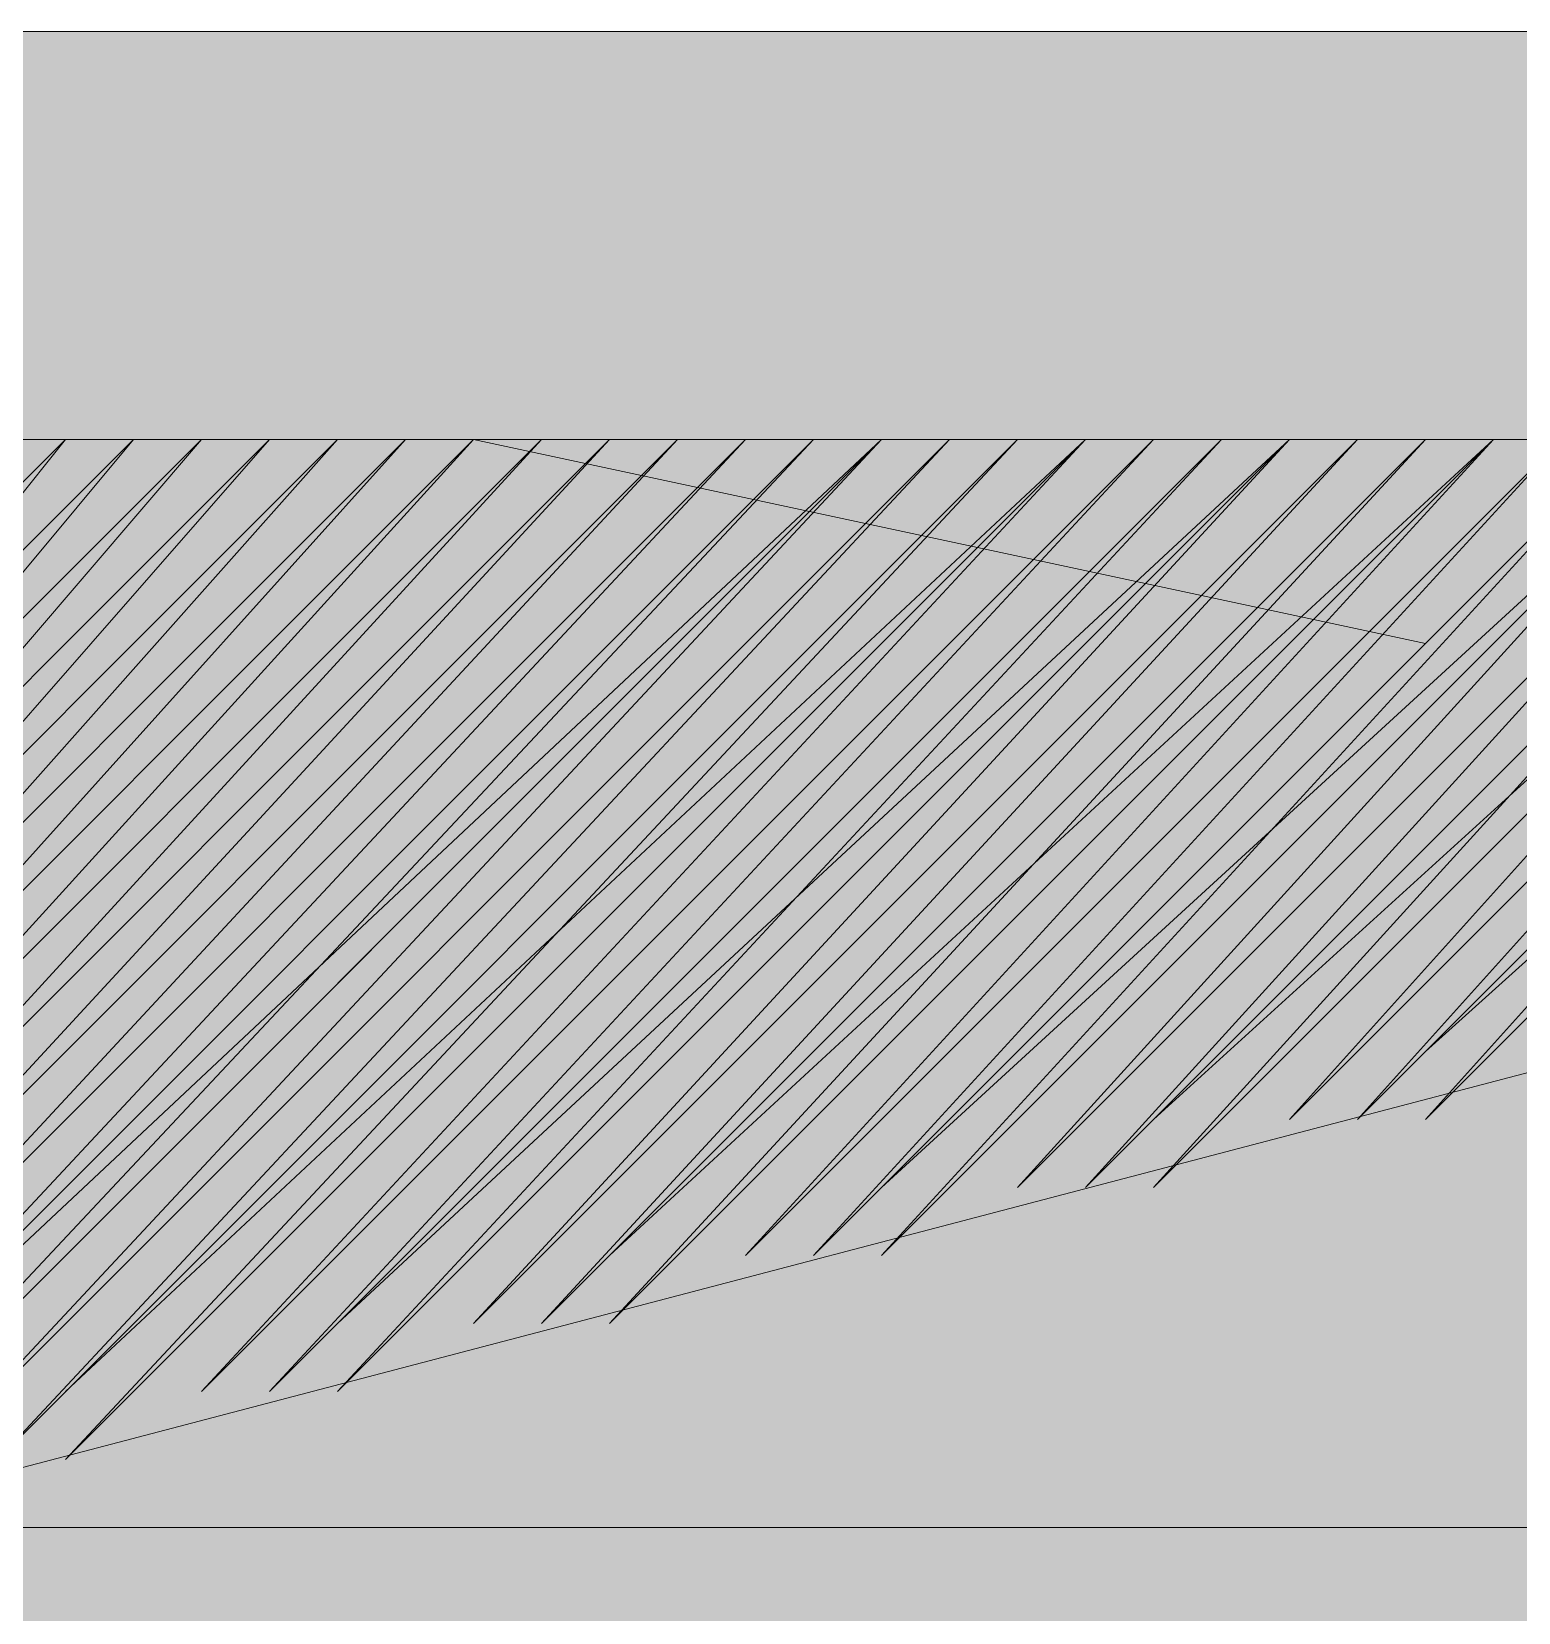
# Model space of a CAD drawing. Header units: millimetres. Extents: x -59 to 47, y 152 to 919.
# Drawn here: x -7.5433 to -7.3238, y 571.8512 to 572.0846 of the extents above; entities that cross this region are included whole.
import ezdxf

# ---------------------------------------------------------------- set-up
doc = ezdxf.new("R2010")
doc.units = ezdxf.units.MM
for name, color, linetype in [('PDF_014407$BL', 7, 'Continuous'), ('PDF_014407$EQ', 7, 'Continuous'), ('PDF_014407$WA', 7, 'Continuous')]:
    doc.layers.add(name, color=color, linetype=linetype)
doc.layers.add('PDF_014407$HL-TMP', color=7, linetype='Continuous', true_color=0x800000)

msp = doc.modelspace()

# ---------------------------------------------------------------- linework, layer by layer
at = {"layer": 'PDF_014407$BL', "lineweight": 9}
msp.add_lwpolyline([(-7.47808, 572.02437), (-7.33754, 571.99426)], dxfattribs=at)
at = {"layer": 'PDF_014407$EQ', "lineweight": 9}
for points in [[(-7.57846, 571.98422), (-7.53831, 572.02437), (-7.57846, 571.98422), (-7.53831, 572.02437), (-7.57846, 571.98422), (-7.53831, 572.02437), (-7.57846, 571.98422), (-7.53831, 572.02437), (-7.57846, 571.98422), (-7.53831, 572.02437), (-7.57846, 571.98422), (-7.53831, 572.02437), (-7.57846, 571.98422), (-7.53831, 572.02437), (-7.57846, 571.98422), (-7.53831, 572.02437), (-7.57846, 571.98422), (-7.53831, 572.02437), (-7.57846, 571.98422), (-7.53831, 572.02437), (-7.57846, 571.98422), (-7.53831, 572.02437), (-7.57846, 571.98422), (-7.53831, 572.02437), (-7.57846, 571.98422), (-7.53831, 572.02437), (-7.57846, 571.98422), (-7.53831, 572.02437), (-7.57846, 571.98422), (-7.53831, 572.02437), (-7.57846, 571.98422), (-7.53831, 572.02437), (-7.57846, 571.98422), (-7.53831, 572.02437), (-7.57846, 571.98422), (-7.53831, 572.02437), (-7.57846, 571.98422), (-7.53831, 572.02437), (-7.57846, 571.98422), (-7.53831, 572.02437), (-7.57846, 571.98422), (-7.53831, 572.02437), (-7.57846, 571.98422), (-7.53831, 572.02437), (-7.57846, 571.98422), (-7.53831, 572.02437), (-7.57846, 571.97418), (-7.53831, 572.02437), (-7.57846, 571.97418), (-7.53831, 572.02437), (-7.57846, 571.97418), (-7.53831, 572.02437), (-7.57846, 571.97418), (-7.53831, 572.02437), (-7.57846, 571.97418), (-7.53831, 572.02437), (-7.57846, 571.97418), (-7.52827, 572.02437), (-7.57846, 571.97418), (-7.52827, 572.02437), (-7.57846, 571.97418), (-7.52827, 572.02437), (-7.57846, 571.97418), (-7.52827, 572.02437), (-7.57846, 571.97418), (-7.52827, 572.02437), (-7.57846, 571.97418), (-7.52827, 572.02437), (-7.57846, 571.97418), (-7.52827, 572.02437), (-7.57846, 571.97418), (-7.52827, 572.02437), (-7.57846, 571.97418), (-7.52827, 572.02437), (-7.57846, 571.97418), (-7.52827, 572.02437), (-7.57846, 571.97418), (-7.52827, 572.02437), (-7.57846, 571.97418), (-7.52827, 572.02437), (-7.57846, 571.97418), (-7.52827, 572.02437), (-7.57846, 571.97418), (-7.52827, 572.02437), (-7.57846, 571.97418), (-7.52827, 572.02437), (-7.57846, 571.97418), (-7.52827, 572.02437), (-7.57846, 571.97418), (-7.52827, 572.02437), (-7.57846, 571.97418), (-7.52827, 572.02437), (-7.57846, 571.97418), (-7.52827, 572.02437), (-7.57846, 571.97418), (-7.52827, 572.02437), (-7.57846, 571.97418), (-7.52827, 572.02437), (-7.57846, 571.97418), (-7.52827, 572.02437), (-7.57846, 571.97418), (-7.52827, 572.02437), (-7.57846, 571.96414), (-7.52827, 572.02437), (-7.57846, 571.96414), (-7.52827, 572.02437), (-7.57846, 571.96414), (-7.52827, 572.02437), (-7.57846, 571.96414), (-7.52827, 572.02437), (-7.57846, 571.96414), (-7.52827, 572.02437), (-7.57846, 571.96414), (-7.51823, 572.02437), (-7.57846, 571.96414), (-7.51823, 572.02437), (-7.57846, 571.96414), (-7.51823, 572.02437), (-7.57846, 571.96414), (-7.51823, 572.02437), (-7.57846, 571.96414), (-7.51823, 572.02437), (-7.57846, 571.96414), (-7.51823, 572.02437), (-7.57846, 571.96414), (-7.51823, 572.02437), (-7.57846, 571.96414), (-7.51823, 572.02437), (-7.57846, 571.96414), (-7.51823, 572.02437), (-7.57846, 571.96414), (-7.51823, 572.02437), (-7.57846, 571.96414), (-7.51823, 572.02437), (-7.57846, 571.96414), (-7.51823, 572.02437), (-7.57846, 571.96414), (-7.51823, 572.02437), (-7.57846, 571.96414), (-7.51823, 572.02437), (-7.57846, 571.96414), (-7.51823, 572.02437), (-7.57846, 571.96414), (-7.51823, 572.02437), (-7.57846, 571.96414), (-7.51823, 572.02437), (-7.57846, 571.96414), (-7.51823, 572.02437), (-7.57846, 571.96414), (-7.51823, 572.02437), (-7.57846, 571.96414), (-7.51823, 572.02437), (-7.57846, 571.96414), (-7.51823, 572.02437), (-7.57846, 571.96414), (-7.51823, 572.02437), (-7.57846, 571.96414), (-7.51823, 572.02437), (-7.57846, 571.9541), (-7.51823, 572.02437), (-7.57846, 571.9541), (-7.51823, 572.02437), (-7.57846, 571.9541), (-7.51823, 572.02437), (-7.57846, 571.9541), (-7.51823, 572.02437), (-7.57846, 571.9541), (-7.51823, 572.02437), (-7.57846, 571.9541), (-7.50819, 572.02437), (-7.57846, 571.9541), (-7.50819, 572.02437), (-7.57846, 571.9541), (-7.50819, 572.02437), (-7.57846, 571.9541), (-7.50819, 572.02437), (-7.57846, 571.9541), (-7.50819, 572.02437), (-7.57846, 571.9541), (-7.50819, 572.02437), (-7.57846, 571.9541), (-7.50819, 572.02437), (-7.57846, 571.9541), (-7.50819, 572.02437), (-7.57846, 571.9541), (-7.50819, 572.02437), (-7.57846, 571.9541), (-7.50819, 572.02437), (-7.57846, 571.9541), (-7.50819, 572.02437), (-7.57846, 571.9541), (-7.50819, 572.02437), (-7.57846, 571.9541), (-7.50819, 572.02437), (-7.57846, 571.9541), (-7.50819, 572.02437), (-7.57846, 571.9541), (-7.50819, 572.02437), (-7.57846, 571.9541), (-7.50819, 572.02437), (-7.57846, 571.9541), (-7.50819, 572.02437), (-7.57846, 571.9541), (-7.50819, 572.02437), (-7.57846, 571.9541), (-7.50819, 572.02437), (-7.57846, 571.9541), (-7.50819, 572.02437), (-7.57846, 571.9541), (-7.50819, 572.02437), (-7.57846, 571.9541), (-7.50819, 572.02437), (-7.57846, 571.9541), (-7.50819, 572.02437), (-7.57846, 571.94406), (-7.50819, 572.02437), (-7.57846, 571.94406), (-7.50819, 572.02437), (-7.57846, 571.94406), (-7.50819, 572.02437), (-7.57846, 571.94406), (-7.50819, 572.02437), (-7.57846, 571.94406), (-7.50819, 572.02437), (-7.57846, 571.94406), (-7.49815, 572.02437), (-7.57846, 571.94406), (-7.49815, 572.02437), (-7.57846, 571.94406), (-7.49815, 572.02437), (-7.57846, 571.94406), (-7.49815, 572.02437), (-7.57846, 571.94406), (-7.49815, 572.02437), (-7.57846, 571.94406), (-7.49815, 572.02437), (-7.57846, 571.94406), (-7.49815, 572.02437), (-7.57846, 571.94406), (-7.49815, 572.02437), (-7.57846, 571.94406), (-7.49815, 572.02437), (-7.57846, 571.94406), (-7.49815, 572.02437), (-7.57846, 571.93402), (-7.49815, 572.02437), (-7.57846, 571.93402), (-7.49815, 572.02437), (-7.57846, 571.93402), (-7.49815, 572.02437), (-7.57846, 571.93402), (-7.49815, 572.02437), (-7.57846, 571.93402), (-7.49815, 572.02437), (-7.57846, 571.93402), (-7.48811, 572.02437), (-7.57846, 571.93402), (-7.48811, 572.02437), (-7.57846, 571.93402), (-7.48811, 572.02437), (-7.57846, 571.93402), (-7.48811, 572.02437), (-7.57846, 571.93402), (-7.48811, 572.02437), (-7.57846, 571.93402), (-7.48811, 572.02437), (-7.57846, 571.93402), (-7.48811, 572.02437), (-7.57846, 571.93402), (-7.48811, 572.02437), (-7.57846, 571.93402), (-7.48811, 572.02437), (-7.57846, 571.93402), (-7.48811, 572.02437), (-7.57846, 571.93402), (-7.48811, 572.02437), (-7.57846, 571.93402), (-7.48811, 572.02437), (-7.57846, 571.93402), (-7.48811, 572.02437), (-7.57846, 571.93402), (-7.48811, 572.02437), (-7.57846, 571.93402), (-7.48811, 572.02437), (-7.57846, 571.93402), (-7.48811, 572.02437), (-7.57846, 571.93402), (-7.48811, 572.02437), (-7.57846, 571.93402), (-7.48811, 572.02437), (-7.57846, 571.93402), (-7.48811, 572.02437), (-7.57846, 571.93402), (-7.48811, 572.02437), (-7.57846, 571.93402), (-7.48811, 572.02437), (-7.57846, 571.93402), (-7.48811, 572.02437), (-7.57846, 571.93402), (-7.48811, 572.02437), (-7.57846, 571.92399), (-7.48811, 572.02437), (-7.57846, 571.92399), (-7.48811, 572.02437), (-7.57846, 571.92399), (-7.48811, 572.02437), (-7.57846, 571.92399), (-7.48811, 572.02437), (-7.57846, 571.92399), (-7.48811, 572.02437), (-7.57846, 571.92399), (-7.47808, 572.02437), (-7.57846, 571.92399), (-7.47808, 572.02437), (-7.57846, 571.92399), (-7.47808, 572.02437), (-7.57846, 571.92399), (-7.47808, 572.02437), (-7.57846, 571.92399), (-7.47808, 572.02437), (-7.57846, 571.92399), (-7.47808, 572.02437), (-7.57846, 571.92399), (-7.47808, 572.02437), (-7.57846, 571.92399), (-7.47808, 572.02437), (-7.57846, 571.92399), (-7.47808, 572.02437), (-7.57846, 571.92399), (-7.47808, 572.02437), (-7.57846, 571.92399), (-7.47808, 572.02437), (-7.57846, 571.92399), (-7.47808, 572.02437), (-7.57846, 571.92399), (-7.47808, 572.02437), (-7.57846, 571.92399), (-7.47808, 572.02437), (-7.57846, 571.92399), (-7.47808, 572.02437), (-7.57846, 571.92399), (-7.47808, 572.02437), (-7.57846, 571.92399), (-7.47808, 572.02437), (-7.57846, 571.92399), (-7.47808, 572.02437), (-7.57846, 571.92399), (-7.47808, 572.02437), (-7.57846, 571.92399), (-7.47808, 572.02437), (-7.57846, 571.92399), (-7.47808, 572.02437), (-7.57846, 571.92399), (-7.47808, 572.02437), (-7.57846, 571.92399), (-7.47808, 572.02437), (-7.57846, 571.91395), (-7.47808, 572.02437), (-7.57846, 571.91395), (-7.47808, 572.02437), (-7.57846, 571.91395), (-7.47808, 572.02437), (-7.57846, 571.91395), (-7.47808, 572.02437), (-7.57846, 571.91395), (-7.47808, 572.02437), (-7.57846, 571.91395), (-7.46804, 572.02437), (-7.57846, 571.91395), (-7.46804, 572.02437), (-7.57846, 571.91395), (-7.46804, 572.02437), (-7.57846, 571.91395), (-7.46804, 572.02437), (-7.57846, 571.91395), (-7.46804, 572.02437), (-7.57846, 571.91395), (-7.46804, 572.02437), (-7.57846, 571.91395), (-7.46804, 572.02437), (-7.57846, 571.91395), (-7.46804, 572.02437), (-7.57846, 571.91395), (-7.46804, 572.02437), (-7.57846, 571.91395), (-7.46804, 572.02437), (-7.57846, 571.91395), (-7.46804, 572.02437), (-7.57846, 571.91395), (-7.46804, 572.02437), (-7.57846, 571.91395), (-7.46804, 572.02437), (-7.57846, 571.91395), (-7.46804, 572.02437), (-7.57846, 571.91395), (-7.46804, 572.02437), (-7.57846, 571.91395), (-7.46804, 572.02437), (-7.57846, 571.91395), (-7.46804, 572.02437), (-7.57846, 571.91395), (-7.46804, 572.02437), (-7.57846, 571.91395), (-7.46804, 572.02437), (-7.57846, 571.91395), (-7.46804, 572.02437), (-7.57846, 571.91395), (-7.46804, 572.02437), (-7.57846, 571.91395), (-7.46804, 572.02437), (-7.57846, 571.91395), (-7.46804, 572.02437), (-7.57846, 571.90391), (-7.46804, 572.02437), (-7.57846, 571.90391), (-7.46804, 572.02437), (-7.57846, 571.90391), (-7.46804, 572.02437), (-7.57846, 571.90391), (-7.46804, 572.02437), (-7.57846, 571.90391), (-7.46804, 572.02437), (-7.57846, 571.90391), (-7.458, 572.02437), (-7.57846, 571.90391), (-7.458, 572.02437), (-7.57846, 571.90391), (-7.458, 572.02437), (-7.57846, 571.90391), (-7.458, 572.02437), (-7.57846, 571.90391), (-7.458, 572.02437), (-7.57846, 571.90391), (-7.458, 572.02437), (-7.57846, 571.90391), (-7.458, 572.02437), (-7.57846, 571.90391), (-7.458, 572.02437), (-7.57846, 571.90391), (-7.458, 572.02437), (-7.57846, 571.90391), (-7.458, 572.02437), (-7.57846, 571.90391), (-7.458, 572.02437), (-7.57846, 571.90391), (-7.458, 572.02437), (-7.57846, 571.90391), (-7.458, 572.02437), (-7.57846, 571.90391), (-7.458, 572.02437), (-7.57846, 571.90391), (-7.458, 572.02437), (-7.57846, 571.90391), (-7.458, 572.02437), (-7.57846, 571.90391), (-7.458, 572.02437), (-7.57846, 571.90391), (-7.458, 572.02437), (-7.57846, 571.90391), (-7.458, 572.02437), (-7.57846, 571.90391), (-7.458, 572.02437), (-7.57846, 571.90391), (-7.458, 572.02437), (-7.57846, 571.90391), (-7.458, 572.02437), (-7.57846, 571.90391), (-7.458, 572.02437), (-7.57846, 571.89387), (-7.458, 572.02437), (-7.57846, 571.89387), (-7.458, 572.02437), (-7.57846, 571.89387), (-7.458, 572.02437), (-7.57846, 571.89387), (-7.458, 572.02437), (-7.57846, 571.89387), (-7.458, 572.02437), (-7.57846, 571.89387), (-7.458, 572.02437)], [(-7.57846, 571.87379), (-7.41784, 572.02437), (-7.56842, 571.87379), (-7.41784, 572.02437), (-7.56842, 571.87379), (-7.41784, 572.02437), (-7.56842, 571.87379), (-7.41784, 572.02437), (-7.56842, 571.87379), (-7.41784, 572.02437), (-7.56842, 571.87379), (-7.41784, 572.02437), (-7.56842, 571.87379), (-7.41784, 572.02437), (-7.56842, 571.87379), (-7.41784, 572.02437), (-7.56842, 571.87379), (-7.41784, 572.02437), (-7.56842, 571.87379), (-7.41784, 572.02437), (-7.56842, 571.87379), (-7.41784, 572.02437), (-7.56842, 571.87379), (-7.41784, 572.02437), (-7.56842, 571.87379), (-7.41784, 572.02437), (-7.56842, 571.87379), (-7.41784, 572.02437), (-7.56842, 571.87379), (-7.41784, 572.02437), (-7.56842, 571.87379), (-7.41784, 572.02437), (-7.56842, 571.87379), (-7.41784, 572.02437), (-7.56842, 571.87379), (-7.41784, 572.02437), (-7.56842, 571.87379), (-7.41784, 572.02437), (-7.56842, 571.87379), (-7.41784, 572.02437), (-7.56842, 571.87379), (-7.41784, 572.02437), (-7.56842, 571.87379), (-7.41784, 572.02437), (-7.55838, 571.87379), (-7.41784, 572.02437), (-7.55838, 571.87379), (-7.41784, 572.02437), (-7.55838, 571.87379), (-7.41784, 572.02437), (-7.55838, 571.87379), (-7.41784, 572.02437), (-7.55838, 571.87379), (-7.41784, 572.02437), (-7.55838, 571.87379), (-7.40781, 572.02437), (-7.55838, 571.87379), (-7.40781, 572.02437), (-7.55838, 571.87379), (-7.40781, 572.02437), (-7.55838, 571.87379), (-7.40781, 572.02437), (-7.55838, 571.87379), (-7.40781, 572.02437), (-7.55838, 571.87379), (-7.40781, 572.02437), (-7.55838, 571.87379), (-7.40781, 572.02437), (-7.55838, 571.87379), (-7.40781, 572.02437), (-7.55838, 571.87379), (-7.40781, 572.02437), (-7.55838, 571.87379), (-7.40781, 572.02437), (-7.55838, 571.87379), (-7.40781, 572.02437), (-7.55838, 571.87379), (-7.40781, 572.02437), (-7.55838, 571.87379), (-7.40781, 572.02437), (-7.55838, 571.87379), (-7.40781, 572.02437), (-7.55838, 571.87379), (-7.40781, 572.02437), (-7.55838, 571.87379), (-7.40781, 572.02437), (-7.54835, 571.87379), (-7.40781, 572.02437), (-7.54835, 571.87379), (-7.40781, 572.02437), (-7.54835, 571.87379), (-7.40781, 572.02437), (-7.54835, 571.87379), (-7.40781, 572.02437), (-7.54835, 571.87379), (-7.40781, 572.02437), (-7.54835, 571.87379), (-7.40781, 572.02437), (-7.54835, 571.87379), (-7.40781, 572.02437), (-7.54835, 571.87379), (-7.40781, 572.02437), (-7.54835, 571.87379), (-7.40781, 572.02437), (-7.54835, 571.87379), (-7.40781, 572.02437), (-7.54835, 571.87379), (-7.40781, 572.02437), (-7.54835, 571.87379), (-7.40781, 572.02437), (-7.54835, 571.87379), (-7.39777, 572.02437), (-7.54835, 571.87379), (-7.39777, 572.02437), (-7.54835, 571.87379), (-7.39777, 572.02437), (-7.54835, 571.87379), (-7.39777, 572.02437), (-7.54835, 571.87379), (-7.39777, 572.02437), (-7.54835, 571.87379), (-7.39777, 572.02437), (-7.54835, 571.87379), (-7.39777, 572.02437), (-7.54835, 571.87379), (-7.39777, 572.02437), (-7.54835, 571.87379), (-7.39777, 572.02437), (-7.54835, 571.87379)], [(-6.66496, 571.86376), (-6.05261, 571.86376), (-6.05261, 572.02437), (-7.57846, 572.02437), (-7.57846, 571.86376), (-6.96611, 571.86376), (-6.96611, 572.02437), (-7.57846, 571.86376)], [(-7.53831, 571.88383), (-7.38773, 572.02437), (-7.53831, 571.88383)], [(-7.49815, 571.89387), (-7.35761, 572.02437), (-7.49815, 571.89387)], [(-7.458, 571.89387), (-7.33754, 572.02437), (-7.458, 571.89387), (-7.33754, 572.02437), (-7.458, 571.89387), (-7.33754, 572.02437), (-7.458, 571.89387), (-7.33754, 572.02437), (-7.458, 571.89387), (-7.33754, 572.02437), (-7.458, 571.89387), (-7.33754, 572.02437), (-7.458, 571.89387), (-7.33754, 572.02437), (-7.458, 571.89387), (-7.33754, 572.02437), (-7.458, 571.89387), (-7.33754, 572.02437), (-7.458, 571.89387), (-7.33754, 572.02437), (-7.458, 571.89387), (-7.33754, 572.02437), (-7.458, 571.89387), (-7.33754, 572.02437), (-7.458, 571.89387), (-7.33754, 572.02437), (-7.458, 571.89387), (-7.33754, 572.02437), (-7.458, 571.89387), (-7.33754, 572.02437), (-7.458, 571.89387), (-7.33754, 572.02437), (-7.458, 571.89387), (-7.33754, 572.02437), (-7.458, 571.89387), (-7.33754, 572.02437), (-7.458, 571.89387), (-7.33754, 572.02437), (-7.458, 571.89387), (-7.3275, 572.02437), (-7.458, 571.89387), (-7.3275, 572.02437), (-7.458, 571.90391)], [(-7.41784, 571.90391), (-7.29738, 572.02437), (-7.41784, 571.90391), (-7.30742, 572.02437), (-7.41784, 571.90391), (-7.30742, 572.02437), (-7.41784, 571.90391), (-7.30742, 572.02437), (-7.41784, 571.90391), (-7.30742, 572.02437), (-7.41784, 571.90391), (-7.30742, 572.02437), (-7.41784, 571.90391), (-7.30742, 572.02437), (-7.41784, 571.90391), (-7.30742, 572.02437), (-7.41784, 571.90391), (-7.30742, 572.02437), (-7.41784, 571.90391), (-7.30742, 572.02437), (-7.41784, 571.90391), (-7.30742, 572.02437), (-7.41784, 571.90391), (-7.30742, 572.02437), (-7.41784, 571.90391), (-7.30742, 572.02437), (-7.41784, 571.90391), (-7.30742, 572.02437), (-7.41784, 571.90391), (-7.30742, 572.02437), (-7.41784, 571.90391), (-7.30742, 572.02437), (-7.41784, 571.90391), (-7.30742, 572.02437), (-7.41784, 571.90391), (-7.30742, 572.02437), (-7.41784, 571.90391), (-7.30742, 572.02437), (-7.41784, 571.90391), (-7.30742, 572.02437), (-7.41784, 571.90391), (-7.30742, 572.02437)], [(-7.41784, 571.91395), (-7.29738, 572.02437), (-7.40781, 571.91395), (-7.29738, 572.02437), (-7.40781, 571.91395), (-7.29738, 572.02437), (-7.40781, 571.91395), (-7.29738, 572.02437), (-7.40781, 571.91395), (-7.29738, 572.02437), (-7.40781, 571.91395), (-7.29738, 572.02437), (-7.40781, 571.91395), (-7.29738, 572.02437), (-7.40781, 571.91395), (-7.29738, 572.02437), (-7.40781, 571.91395), (-7.29738, 572.02437), (-7.40781, 571.91395), (-7.29738, 572.02437), (-7.40781, 571.91395), (-7.29738, 572.02437), (-7.40781, 571.91395), (-7.29738, 572.02437), (-7.40781, 571.91395), (-7.29738, 572.02437), (-7.40781, 571.91395), (-7.29738, 572.02437), (-7.40781, 571.91395), (-7.29738, 572.02437), (-7.40781, 571.91395), (-7.29738, 572.02437), (-7.40781, 571.91395), (-7.29738, 572.02437), (-7.40781, 571.91395), (-7.29738, 572.02437), (-7.40781, 571.91395), (-7.29738, 572.02437), (-7.40781, 571.91395), (-7.29738, 572.02437), (-7.40781, 571.91395), (-7.29738, 572.02437), (-7.40781, 571.91395), (-7.29738, 572.02437), (-7.39777, 571.91395), (-7.29738, 572.02437), (-7.39777, 571.91395), (-7.29738, 572.02437), (-7.39777, 571.91395), (-7.29738, 572.02437), (-7.39777, 571.91395), (-7.29738, 572.02437), (-7.39777, 571.91395), (-7.29738, 572.02437), (-7.39777, 571.91395), (-7.28734, 572.02437), (-7.39777, 571.91395), (-7.28734, 572.02437), (-7.39777, 571.91395), (-7.28734, 572.02437), (-7.39777, 571.91395), (-7.28734, 572.02437), (-7.39777, 571.91395), (-7.28734, 572.02437), (-7.39777, 571.91395), (-7.28734, 572.02437), (-7.39777, 571.91395), (-7.28734, 572.02437), (-7.39777, 571.91395), (-7.28734, 572.02437), (-7.39777, 571.91395), (-7.28734, 572.02437), (-7.39777, 571.91395), (-7.28734, 572.02437), (-7.39777, 571.91395), (-7.28734, 572.02437), (-7.39777, 571.91395), (-7.28734, 572.02437), (-7.39777, 571.91395), (-7.28734, 572.02437), (-7.39777, 571.91395), (-7.28734, 572.02437), (-7.39777, 571.91395), (-7.28734, 572.02437), (-7.39777, 571.91395), (-7.28734, 572.02437), (-7.38773, 571.91395), (-7.28734, 572.02437), (-7.38773, 571.91395), (-7.28734, 572.02437), (-7.38773, 571.91395), (-7.28734, 572.02437), (-7.38773, 571.91395), (-7.28734, 572.02437), (-7.38773, 571.91395), (-7.28734, 572.02437), (-7.38773, 571.91395), (-7.28734, 572.02437), (-7.38773, 571.91395), (-7.28734, 572.02437), (-7.38773, 571.91395), (-7.28734, 572.02437), (-7.38773, 571.91395), (-7.28734, 572.02437), (-7.38773, 571.91395), (-7.28734, 572.02437), (-7.38773, 571.91395), (-7.28734, 572.02437), (-7.38773, 571.91395), (-7.28734, 572.02437), (-7.38773, 571.91395), (-7.27731, 572.02437), (-7.38773, 571.91395), (-7.27731, 572.02437), (-7.38773, 571.91395), (-7.27731, 572.02437), (-7.38773, 571.91395), (-7.27731, 572.02437), (-7.38773, 571.91395), (-7.27731, 572.02437), (-7.38773, 571.91395), (-7.27731, 572.02437), (-7.38773, 571.91395), (-7.27731, 572.02437), (-7.38773, 571.91395), (-7.27731, 572.02437), (-7.38773, 571.91395), (-7.27731, 572.02437), (-7.37769, 571.91395), (-7.27731, 572.02437), (-7.37769, 571.91395), (-7.27731, 572.02437), (-7.37769, 571.91395), (-7.27731, 572.02437), (-7.37769, 571.91395), (-7.27731, 572.02437), (-7.37769, 571.91395), (-7.27731, 572.02437), (-7.37769, 571.91395), (-7.27731, 572.02437), (-7.37769, 571.91395), (-7.27731, 572.02437), (-7.37769, 571.91395), (-7.27731, 572.02437), (-7.37769, 571.91395), (-7.27731, 572.02437), (-7.37769, 571.91395), (-7.27731, 572.02437), (-7.37769, 571.91395), (-7.27731, 572.02437), (-7.37769, 571.91395), (-7.27731, 572.02437), (-7.37769, 571.91395), (-7.27731, 572.02437), (-7.37769, 571.91395), (-7.27731, 572.02437), (-7.37769, 571.91395), (-7.27731, 572.02437), (-7.37769, 571.91395), (-7.27731, 572.02437), (-7.37769, 571.91395), (-7.27731, 572.02437), (-7.37769, 571.91395), (-7.27731, 572.02437), (-7.37769, 571.91395), (-7.27731, 572.02437), (-7.37769, 571.91395), (-7.26727, 572.02437), (-7.37769, 571.91395)], [(-7.37769, 571.92399), (-7.26727, 572.02437), (-7.36765, 571.92399), (-7.26727, 572.02437), (-7.36765, 571.92399), (-7.26727, 572.02437), (-7.36765, 571.92399), (-7.26727, 572.02437), (-7.36765, 571.92399), (-7.26727, 572.02437), (-7.36765, 571.92399), (-7.26727, 572.02437), (-7.36765, 571.92399), (-7.26727, 572.02437), (-7.36765, 571.92399), (-7.26727, 572.02437), (-7.36765, 571.92399), (-7.26727, 572.02437), (-7.36765, 571.92399), (-7.26727, 572.02437), (-7.36765, 571.92399), (-7.26727, 572.02437), (-7.36765, 571.92399), (-7.26727, 572.02437), (-7.36765, 571.92399), (-7.26727, 572.02437), (-7.36765, 571.92399), (-7.26727, 572.02437), (-7.36765, 571.92399), (-7.26727, 572.02437), (-7.36765, 571.92399), (-7.26727, 572.02437), (-7.36765, 571.92399), (-7.26727, 572.02437), (-7.36765, 571.92399), (-7.26727, 572.02437), (-7.36765, 571.92399), (-7.26727, 572.02437), (-7.36765, 571.92399), (-7.26727, 572.02437), (-7.36765, 571.92399), (-7.26727, 572.02437), (-7.36765, 571.92399), (-7.26727, 572.02437), (-7.35761, 571.92399), (-7.26727, 572.02437), (-7.35761, 571.92399), (-7.26727, 572.02437), (-7.35761, 571.92399), (-7.26727, 572.02437), (-7.35761, 571.92399), (-7.26727, 572.02437), (-7.35761, 571.92399), (-7.26727, 572.02437), (-7.35761, 571.92399), (-7.25723, 572.02437), (-7.35761, 571.92399), (-7.25723, 572.02437), (-7.35761, 571.92399), (-7.25723, 572.02437), (-7.35761, 571.92399), (-7.25723, 572.02437), (-7.35761, 571.92399), (-7.25723, 572.02437), (-7.35761, 571.92399), (-7.25723, 572.02437), (-7.35761, 571.92399), (-7.25723, 572.02437), (-7.35761, 571.92399), (-7.25723, 572.02437), (-7.35761, 571.92399), (-7.25723, 572.02437), (-7.35761, 571.92399), (-7.25723, 572.02437), (-7.35761, 571.92399), (-7.25723, 572.02437), (-7.35761, 571.92399), (-7.25723, 572.02437), (-7.35761, 571.92399), (-7.25723, 572.02437), (-7.35761, 571.92399), (-7.25723, 572.02437), (-7.35761, 571.92399), (-7.25723, 572.02437), (-7.35761, 571.92399), (-7.25723, 572.02437), (-7.34758, 571.92399), (-7.25723, 572.02437), (-7.34758, 571.92399), (-7.25723, 572.02437), (-7.34758, 571.92399), (-7.25723, 572.02437), (-7.34758, 571.92399), (-7.25723, 572.02437), (-7.34758, 571.92399), (-7.25723, 572.02437), (-7.34758, 571.92399), (-7.25723, 572.02437), (-7.34758, 571.92399), (-7.25723, 572.02437), (-7.34758, 571.92399), (-7.25723, 572.02437), (-7.34758, 571.92399), (-7.25723, 572.02437), (-7.34758, 571.92399), (-7.25723, 572.02437), (-7.34758, 571.92399), (-7.25723, 572.02437), (-7.34758, 571.92399), (-7.25723, 572.02437), (-7.34758, 571.92399), (-7.24719, 572.02437), (-7.34758, 571.92399), (-7.24719, 572.02437), (-7.34758, 571.92399), (-7.24719, 572.02437), (-7.34758, 571.92399), (-7.24719, 572.02437), (-7.34758, 571.92399), (-7.24719, 572.02437), (-7.34758, 571.92399), (-7.24719, 572.02437), (-7.34758, 571.92399), (-7.24719, 572.02437), (-7.34758, 571.92399), (-7.24719, 572.02437), (-7.34758, 571.92399), (-7.24719, 572.02437), (-7.34758, 571.92399)], [(-7.33754, 571.93402), (-7.23715, 572.02437), (-7.33754, 571.93402)]]:
    msp.add_lwpolyline(points, dxfattribs=at)
for points in [[(-7.57846, 571.94406), (-7.49815, 572.02437), (-7.57846, 571.94406), (-7.49815, 572.02437), (-7.57846, 571.94406), (-7.49815, 572.02437), (-7.57846, 571.94406), (-7.49815, 572.02437), (-7.57846, 571.94406), (-7.49815, 572.02437), (-7.57846, 571.94406), (-7.49815, 572.02437), (-7.57846, 571.94406), (-7.49815, 572.02437), (-7.57846, 571.94406), (-7.49815, 572.02437), (-7.57846, 571.94406), (-7.49815, 572.02437), (-7.57846, 571.94406), (-7.49815, 572.02437), (-7.57846, 571.94406), (-7.49815, 572.02437), (-7.57846, 571.94406), (-7.49815, 572.02437), (-7.57846, 571.94406), (-7.49815, 572.02437)], [(-7.57846, 571.89387), (-7.44796, 572.02437), (-7.57846, 571.89387), (-7.44796, 572.02437), (-7.57846, 571.89387), (-7.44796, 572.02437), (-7.57846, 571.89387), (-7.44796, 572.02437), (-7.57846, 571.89387), (-7.44796, 572.02437), (-7.57846, 571.89387), (-7.44796, 572.02437), (-7.57846, 571.89387), (-7.44796, 572.02437), (-7.57846, 571.89387), (-7.44796, 572.02437), (-7.57846, 571.89387), (-7.44796, 572.02437), (-7.57846, 571.89387), (-7.44796, 572.02437), (-7.57846, 571.89387), (-7.44796, 572.02437), (-7.57846, 571.89387), (-7.44796, 572.02437), (-7.57846, 571.89387), (-7.44796, 572.02437), (-7.57846, 571.89387), (-7.44796, 572.02437), (-7.57846, 571.89387), (-7.44796, 572.02437), (-7.57846, 571.89387), (-7.44796, 572.02437), (-7.57846, 571.89387), (-7.44796, 572.02437), (-7.57846, 571.89387), (-7.44796, 572.02437), (-7.57846, 571.89387), (-7.44796, 572.02437), (-7.57846, 571.89387), (-7.44796, 572.02437), (-7.57846, 571.89387), (-7.44796, 572.02437), (-7.57846, 571.89387), (-7.44796, 572.02437)], [(-7.57846, 571.88383), (-7.44796, 572.02437), (-7.57846, 571.88383), (-7.44796, 572.02437), (-7.57846, 571.88383), (-7.44796, 572.02437), (-7.57846, 571.88383), (-7.44796, 572.02437), (-7.57846, 571.88383), (-7.44796, 572.02437), (-7.57846, 571.88383), (-7.44796, 572.02437), (-7.57846, 571.88383), (-7.43792, 572.02437), (-7.57846, 571.88383), (-7.43792, 572.02437), (-7.57846, 571.88383), (-7.43792, 572.02437), (-7.57846, 571.88383), (-7.43792, 572.02437), (-7.57846, 571.88383), (-7.43792, 572.02437), (-7.57846, 571.88383), (-7.43792, 572.02437), (-7.57846, 571.88383), (-7.43792, 572.02437), (-7.57846, 571.88383), (-7.43792, 572.02437), (-7.57846, 571.88383), (-7.43792, 572.02437), (-7.57846, 571.88383), (-7.43792, 572.02437), (-7.57846, 571.88383), (-7.43792, 572.02437), (-7.57846, 571.88383), (-7.43792, 572.02437), (-7.57846, 571.88383), (-7.43792, 572.02437), (-7.57846, 571.88383), (-7.43792, 572.02437), (-7.57846, 571.88383), (-7.43792, 572.02437), (-7.57846, 571.88383), (-7.43792, 572.02437), (-7.57846, 571.88383), (-7.43792, 572.02437), (-7.57846, 571.88383), (-7.43792, 572.02437), (-7.57846, 571.88383), (-7.43792, 572.02437), (-7.57846, 571.88383), (-7.43792, 572.02437), (-7.57846, 571.88383), (-7.43792, 572.02437), (-7.57846, 571.88383), (-7.43792, 572.02437)], [(-7.57846, 571.87379), (-7.43792, 572.02437), (-7.57846, 571.87379), (-7.43792, 572.02437), (-7.57846, 571.87379), (-7.43792, 572.02437), (-7.57846, 571.87379), (-7.43792, 572.02437), (-7.57846, 571.87379), (-7.43792, 572.02437), (-7.57846, 571.87379), (-7.43792, 572.02437), (-7.57846, 571.87379), (-7.42788, 572.02437), (-7.57846, 571.87379), (-7.42788, 572.02437), (-7.57846, 571.87379), (-7.42788, 572.02437), (-7.57846, 571.87379), (-7.42788, 572.02437), (-7.57846, 571.87379), (-7.42788, 572.02437), (-7.57846, 571.87379), (-7.42788, 572.02437), (-7.57846, 571.87379), (-7.42788, 572.02437), (-7.57846, 571.87379), (-7.42788, 572.02437), (-7.57846, 571.87379), (-7.42788, 572.02437), (-7.57846, 571.87379), (-7.42788, 572.02437), (-7.57846, 571.87379), (-7.42788, 572.02437), (-7.57846, 571.87379), (-7.42788, 572.02437), (-7.57846, 571.87379), (-7.42788, 572.02437), (-7.57846, 571.87379), (-7.42788, 572.02437), (-7.57846, 571.87379), (-7.42788, 572.02437), (-7.57846, 571.87379), (-7.42788, 572.02437), (-7.57846, 571.87379), (-7.42788, 572.02437), (-7.57846, 571.87379), (-7.42788, 572.02437), (-7.57846, 571.87379), (-7.42788, 572.02437), (-7.57846, 571.87379), (-7.42788, 572.02437), (-7.57846, 571.87379), (-7.42788, 572.02437), (-7.57846, 571.87379), (-7.42788, 572.02437)], [(-7.57846, 571.86376), (-7.42788, 572.02437), (-7.57846, 571.86376), (-7.42788, 572.02437), (-7.57846, 571.86376), (-7.42788, 572.02437), (-7.57846, 571.86376), (-7.42788, 572.02437), (-7.57846, 571.86376), (-7.42788, 572.02437), (-7.57846, 571.86376), (-7.42788, 572.02437), (-7.57846, 571.86376), (-7.41784, 572.02437)], [(-7.53831, 571.87379), (-7.39777, 572.02437), (-7.53831, 571.87379), (-7.39777, 572.02437), (-7.53831, 571.87379), (-7.39777, 572.02437), (-7.53831, 571.87379), (-7.39777, 572.02437), (-7.53831, 571.87379), (-7.39777, 572.02437), (-7.53831, 571.87379), (-7.39777, 572.02437), (-7.53831, 571.87379), (-7.39777, 572.02437), (-7.53831, 571.87379), (-7.39777, 572.02437), (-7.53831, 571.87379), (-7.39777, 572.02437), (-7.53831, 571.87379), (-7.39777, 572.02437), (-7.53831, 571.87379), (-7.39777, 572.02437), (-7.53831, 571.87379), (-7.39777, 572.02437), (-7.53831, 571.87379), (-7.39777, 572.02437), (-7.53831, 571.87379), (-7.39777, 572.02437), (-7.53831, 571.87379), (-7.39777, 572.02437), (-7.53831, 571.87379), (-7.39777, 572.02437), (-7.53831, 571.87379), (-7.39777, 572.02437), (-7.53831, 571.87379), (-7.39777, 572.02437), (-7.53831, 571.87379), (-7.39777, 572.02437), (-7.53831, 571.87379), (-7.38773, 572.02437)], [(-7.52827, 571.88383), (-7.38773, 572.02437), (-7.52827, 571.88383), (-7.38773, 572.02437), (-7.52827, 571.88383), (-7.38773, 572.02437), (-7.52827, 571.88383), (-7.38773, 572.02437), (-7.52827, 571.88383), (-7.38773, 572.02437), (-7.52827, 571.88383), (-7.38773, 572.02437), (-7.52827, 571.88383), (-7.38773, 572.02437), (-7.52827, 571.88383), (-7.38773, 572.02437), (-7.52827, 571.88383), (-7.38773, 572.02437), (-7.52827, 571.88383), (-7.38773, 572.02437), (-7.52827, 571.88383), (-7.38773, 572.02437), (-7.52827, 571.88383), (-7.38773, 572.02437), (-7.52827, 571.88383), (-7.38773, 572.02437), (-7.52827, 571.88383), (-7.38773, 572.02437), (-7.52827, 571.88383), (-7.38773, 572.02437), (-7.52827, 571.88383), (-7.38773, 572.02437), (-7.52827, 571.88383), (-7.38773, 572.02437), (-7.52827, 571.88383), (-7.38773, 572.02437), (-7.52827, 571.88383), (-7.38773, 572.02437), (-7.52827, 571.88383), (-7.38773, 572.02437), (-7.52827, 571.88383), (-7.38773, 572.02437)], [(-7.51823, 571.88383), (-7.38773, 572.02437), (-7.51823, 571.88383), (-7.38773, 572.02437), (-7.51823, 571.88383), (-7.38773, 572.02437), (-7.51823, 571.88383), (-7.38773, 572.02437), (-7.51823, 571.88383), (-7.38773, 572.02437), (-7.51823, 571.88383), (-7.37769, 572.02437), (-7.51823, 571.88383), (-7.37769, 572.02437), (-7.51823, 571.88383), (-7.37769, 572.02437), (-7.51823, 571.88383), (-7.37769, 572.02437), (-7.51823, 571.88383), (-7.37769, 572.02437), (-7.51823, 571.88383), (-7.37769, 572.02437), (-7.51823, 571.88383), (-7.37769, 572.02437), (-7.51823, 571.88383), (-7.37769, 572.02437), (-7.51823, 571.88383), (-7.37769, 572.02437), (-7.51823, 571.88383), (-7.37769, 572.02437), (-7.51823, 571.88383), (-7.37769, 572.02437), (-7.51823, 571.88383), (-7.37769, 572.02437), (-7.51823, 571.88383), (-7.37769, 572.02437), (-7.51823, 571.88383), (-7.37769, 572.02437), (-7.51823, 571.88383), (-7.37769, 572.02437), (-7.51823, 571.88383), (-7.37769, 572.02437)], [(-7.50819, 571.88383), (-7.37769, 572.02437), (-7.50819, 571.88383), (-7.37769, 572.02437), (-7.50819, 571.88383), (-7.37769, 572.02437), (-7.50819, 571.88383), (-7.37769, 572.02437), (-7.50819, 571.88383), (-7.37769, 572.02437), (-7.50819, 571.88383), (-7.37769, 572.02437), (-7.50819, 571.88383), (-7.37769, 572.02437), (-7.50819, 571.88383), (-7.37769, 572.02437), (-7.50819, 571.88383), (-7.37769, 572.02437), (-7.50819, 571.88383), (-7.37769, 572.02437), (-7.50819, 571.88383), (-7.37769, 572.02437), (-7.50819, 571.88383), (-7.37769, 572.02437), (-7.50819, 571.88383), (-7.36765, 572.02437), (-7.50819, 571.88383), (-7.36765, 572.02437), (-7.50819, 571.88383), (-7.36765, 572.02437), (-7.50819, 571.88383), (-7.36765, 572.02437), (-7.50819, 571.88383), (-7.36765, 572.02437), (-7.50819, 571.88383), (-7.36765, 572.02437), (-7.50819, 571.88383), (-7.36765, 572.02437), (-7.50819, 571.88383), (-7.36765, 572.02437), (-7.50819, 571.88383), (-7.36765, 572.02437)], [(-7.49815, 571.88383), (-7.36765, 572.02437), (-7.49815, 571.88383), (-7.36765, 572.02437), (-7.49815, 571.88383), (-7.36765, 572.02437), (-7.49815, 571.88383), (-7.36765, 572.02437), (-7.49815, 571.88383), (-7.36765, 572.02437), (-7.49815, 571.88383), (-7.36765, 572.02437), (-7.49815, 571.88383), (-7.36765, 572.02437), (-7.49815, 571.88383), (-7.36765, 572.02437), (-7.49815, 571.88383), (-7.36765, 572.02437), (-7.49815, 571.88383), (-7.36765, 572.02437), (-7.49815, 571.88383), (-7.36765, 572.02437), (-7.49815, 571.88383), (-7.36765, 572.02437), (-7.49815, 571.88383), (-7.36765, 572.02437), (-7.49815, 571.88383), (-7.36765, 572.02437), (-7.49815, 571.88383), (-7.36765, 572.02437), (-7.49815, 571.88383), (-7.36765, 572.02437), (-7.49815, 571.88383), (-7.36765, 572.02437), (-7.49815, 571.88383), (-7.36765, 572.02437), (-7.49815, 571.88383), (-7.36765, 572.02437), (-7.49815, 571.88383), (-7.35761, 572.02437)], [(-7.48811, 571.89387), (-7.35761, 572.02437), (-7.48811, 571.89387), (-7.35761, 572.02437), (-7.48811, 571.89387), (-7.35761, 572.02437), (-7.48811, 571.89387), (-7.35761, 572.02437), (-7.48811, 571.89387), (-7.35761, 572.02437), (-7.48811, 571.89387), (-7.35761, 572.02437), (-7.48811, 571.89387), (-7.35761, 572.02437), (-7.48811, 571.89387), (-7.35761, 572.02437), (-7.48811, 571.89387), (-7.35761, 572.02437), (-7.48811, 571.89387), (-7.35761, 572.02437), (-7.48811, 571.89387), (-7.35761, 572.02437), (-7.48811, 571.89387), (-7.35761, 572.02437), (-7.48811, 571.89387), (-7.35761, 572.02437), (-7.48811, 571.89387), (-7.35761, 572.02437), (-7.48811, 571.89387), (-7.35761, 572.02437), (-7.48811, 571.89387), (-7.35761, 572.02437), (-7.48811, 571.89387), (-7.35761, 572.02437), (-7.48811, 571.89387), (-7.35761, 572.02437), (-7.48811, 571.89387), (-7.35761, 572.02437), (-7.48811, 571.89387), (-7.35761, 572.02437), (-7.48811, 571.89387), (-7.35761, 572.02437)], [(-7.47808, 571.89387), (-7.35761, 572.02437), (-7.47808, 571.89387), (-7.35761, 572.02437), (-7.47808, 571.89387), (-7.35761, 572.02437), (-7.47808, 571.89387), (-7.35761, 572.02437), (-7.47808, 571.89387), (-7.35761, 572.02437), (-7.47808, 571.89387), (-7.34758, 572.02437), (-7.47808, 571.89387), (-7.34758, 572.02437), (-7.47808, 571.89387), (-7.34758, 572.02437), (-7.47808, 571.89387), (-7.34758, 572.02437), (-7.47808, 571.89387), (-7.34758, 572.02437), (-7.47808, 571.89387), (-7.34758, 572.02437), (-7.47808, 571.89387), (-7.34758, 572.02437), (-7.47808, 571.89387), (-7.34758, 572.02437), (-7.47808, 571.89387), (-7.34758, 572.02437), (-7.47808, 571.89387), (-7.34758, 572.02437), (-7.47808, 571.89387), (-7.34758, 572.02437), (-7.47808, 571.89387), (-7.34758, 572.02437), (-7.47808, 571.89387), (-7.34758, 572.02437), (-7.47808, 571.89387), (-7.34758, 572.02437), (-7.47808, 571.89387), (-7.34758, 572.02437), (-7.47808, 571.89387), (-7.34758, 572.02437)], [(-7.46804, 571.89387), (-7.34758, 572.02437), (-7.46804, 571.89387), (-7.34758, 572.02437), (-7.46804, 571.89387), (-7.34758, 572.02437), (-7.46804, 571.89387), (-7.34758, 572.02437), (-7.46804, 571.89387), (-7.34758, 572.02437), (-7.46804, 571.89387), (-7.34758, 572.02437), (-7.46804, 571.89387), (-7.34758, 572.02437), (-7.46804, 571.89387), (-7.34758, 572.02437), (-7.46804, 571.89387), (-7.34758, 572.02437), (-7.46804, 571.89387), (-7.34758, 572.02437), (-7.46804, 571.89387), (-7.34758, 572.02437), (-7.46804, 571.89387), (-7.34758, 572.02437), (-7.46804, 571.89387), (-7.33754, 572.02437), (-7.46804, 571.89387), (-7.33754, 572.02437), (-7.46804, 571.89387), (-7.33754, 572.02437), (-7.46804, 571.89387), (-7.33754, 572.02437), (-7.46804, 571.89387), (-7.33754, 572.02437), (-7.46804, 571.89387), (-7.33754, 572.02437), (-7.46804, 571.89387), (-7.33754, 572.02437), (-7.46804, 571.89387), (-7.33754, 572.02437), (-7.46804, 571.89387), (-7.33754, 572.02437)], [(-7.44796, 571.90391), (-7.3275, 572.02437), (-7.44796, 571.90391), (-7.3275, 572.02437), (-7.44796, 571.90391), (-7.3275, 572.02437), (-7.44796, 571.90391), (-7.3275, 572.02437), (-7.44796, 571.90391), (-7.3275, 572.02437), (-7.44796, 571.90391), (-7.3275, 572.02437), (-7.44796, 571.90391), (-7.3275, 572.02437), (-7.44796, 571.90391), (-7.3275, 572.02437), (-7.44796, 571.90391), (-7.3275, 572.02437), (-7.44796, 571.90391), (-7.3275, 572.02437), (-7.44796, 571.90391), (-7.3275, 572.02437), (-7.44796, 571.90391), (-7.3275, 572.02437), (-7.44796, 571.90391), (-7.3275, 572.02437), (-7.44796, 571.90391), (-7.3275, 572.02437), (-7.44796, 571.90391), (-7.3275, 572.02437), (-7.44796, 571.90391), (-7.3275, 572.02437), (-7.44796, 571.90391), (-7.3275, 572.02437), (-7.44796, 571.90391), (-7.3275, 572.02437), (-7.44796, 571.90391), (-7.3275, 572.02437), (-7.44796, 571.90391), (-7.3275, 572.02437), (-7.44796, 571.90391), (-7.3275, 572.02437)], [(-7.43792, 571.90391), (-7.3275, 572.02437), (-7.43792, 571.90391), (-7.3275, 572.02437), (-7.43792, 571.90391), (-7.3275, 572.02437), (-7.43792, 571.90391), (-7.3275, 572.02437), (-7.43792, 571.90391), (-7.3275, 572.02437), (-7.43792, 571.90391), (-7.31746, 572.02437), (-7.43792, 571.90391), (-7.31746, 572.02437), (-7.43792, 571.90391), (-7.31746, 572.02437), (-7.43792, 571.90391), (-7.31746, 572.02437), (-7.43792, 571.90391), (-7.31746, 572.02437), (-7.43792, 571.90391), (-7.31746, 572.02437), (-7.43792, 571.90391), (-7.31746, 572.02437), (-7.43792, 571.90391), (-7.31746, 572.02437), (-7.43792, 571.90391), (-7.31746, 572.02437), (-7.43792, 571.90391), (-7.31746, 572.02437), (-7.43792, 571.90391), (-7.31746, 572.02437), (-7.43792, 571.90391), (-7.31746, 572.02437), (-7.43792, 571.90391), (-7.31746, 572.02437), (-7.43792, 571.90391), (-7.31746, 572.02437), (-7.43792, 571.90391), (-7.31746, 572.02437), (-7.43792, 571.90391), (-7.31746, 572.02437)], [(-7.42788, 571.90391), (-7.31746, 572.02437), (-7.42788, 571.90391), (-7.31746, 572.02437), (-7.42788, 571.90391), (-7.31746, 572.02437), (-7.42788, 571.90391), (-7.31746, 572.02437), (-7.42788, 571.90391), (-7.31746, 572.02437), (-7.42788, 571.90391), (-7.31746, 572.02437), (-7.42788, 571.90391), (-7.31746, 572.02437), (-7.42788, 571.90391), (-7.31746, 572.02437), (-7.42788, 571.90391), (-7.31746, 572.02437), (-7.42788, 571.90391), (-7.31746, 572.02437), (-7.42788, 571.90391), (-7.31746, 572.02437), (-7.42788, 571.90391), (-7.31746, 572.02437), (-7.42788, 571.90391), (-7.30742, 572.02437), (-7.42788, 571.90391), (-7.30742, 572.02437), (-7.42788, 571.90391), (-7.30742, 572.02437), (-7.42788, 571.90391), (-7.30742, 572.02437), (-7.42788, 571.90391), (-7.30742, 572.02437), (-7.42788, 571.90391), (-7.30742, 572.02437), (-7.42788, 571.90391), (-7.30742, 572.02437), (-7.42788, 571.90391), (-7.30742, 572.02437), (-7.42788, 571.90391), (-7.30742, 572.02437)], [(-7.33754, 571.92399), (-7.24719, 572.02437), (-7.33754, 571.92399), (-7.24719, 572.02437), (-7.33754, 571.92399), (-7.24719, 572.02437), (-7.33754, 571.92399), (-7.24719, 572.02437), (-7.33754, 571.92399), (-7.24719, 572.02437), (-7.33754, 571.92399), (-7.24719, 572.02437), (-7.33754, 571.92399), (-7.24719, 572.02437), (-7.33754, 571.92399), (-7.24719, 572.02437), (-7.33754, 571.92399), (-7.24719, 572.02437), (-7.33754, 571.92399), (-7.24719, 572.02437), (-7.33754, 571.92399), (-7.24719, 572.02437), (-7.33754, 571.92399), (-7.24719, 572.02437), (-7.33754, 571.92399), (-7.24719, 572.02437), (-7.33754, 571.92399), (-7.24719, 572.02437), (-7.33754, 571.92399), (-7.24719, 572.02437), (-7.33754, 571.92399), (-7.24719, 572.02437), (-7.33754, 571.92399), (-7.24719, 572.02437), (-7.33754, 571.92399), (-7.24719, 572.02437), (-7.33754, 571.92399), (-7.24719, 572.02437), (-7.33754, 571.92399), (-7.23715, 572.02437)], [(-7.3275, 571.93402), (-7.23715, 572.02437), (-7.3275, 571.93402), (-7.23715, 572.02437), (-7.3275, 571.93402), (-7.23715, 572.02437), (-7.3275, 571.93402), (-7.23715, 572.02437), (-7.3275, 571.93402), (-7.23715, 572.02437), (-7.3275, 571.93402), (-7.23715, 572.02437), (-7.3275, 571.93402), (-7.23715, 572.02437), (-7.3275, 571.93402), (-7.23715, 572.02437), (-7.3275, 571.93402), (-7.23715, 572.02437), (-7.3275, 571.93402), (-7.23715, 572.02437), (-7.3275, 571.93402), (-7.23715, 572.02437), (-7.3275, 571.93402), (-7.23715, 572.02437), (-7.3275, 571.93402), (-7.23715, 572.02437), (-7.3275, 571.93402), (-7.23715, 572.02437), (-7.3275, 571.93402), (-7.23715, 572.02437), (-7.3275, 571.93402), (-7.23715, 572.02437), (-7.3275, 571.93402), (-7.23715, 572.02437), (-7.3275, 571.93402), (-7.23715, 572.02437), (-7.3275, 571.93402), (-7.23715, 572.02437), (-7.3275, 571.93402), (-7.23715, 572.02437), (-7.3275, 571.93402), (-7.23715, 572.02437)]]:
    msp.add_lwpolyline(points, close=True, dxfattribs=at)
at = {"layer": 'PDF_014407$HL-TMP', "color": 191, "true_color": 0xbb77ff, "transparency": 33554559}
for points in [[(-5.88195, 572.0846), (-7.74912, 572.0846), (-5.88195, 571.67302)], [(-7.74912, 572.0846), (-5.88195, 571.67302), (-7.74912, 571.67302)]]:
    msp.add_solid(points, dxfattribs=at)
at = {"layer": 'PDF_014407$WA', "lineweight": 20}
msp.add_lwpolyline([(-7.74912, 572.0846), (-5.88195, 572.0846), (-5.88195, 571.5626), (-5.76149, 571.5626), (-5.76149, 572.0846), (-5.39006, 572.0846), (-5.39006, 571.79349)], dxfattribs=at)

doc.saveas('drawing.dxf')
